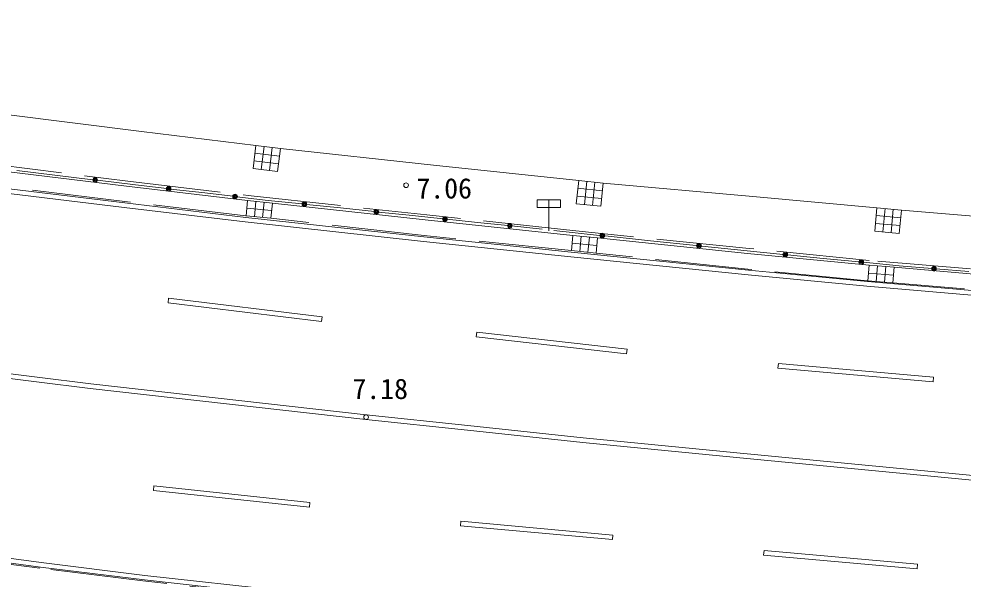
# Model space of a CAD drawing. Units: millimetres, scale not verified. Extents: x -107123 to 114729, y -74161 to 66839.
# Drawn here: x -65466 to -34941, y 21635 to 39755 of the extents above; entities that cross this region are included whole.
import ezdxf
from ezdxf.enums import TextEntityAlignment as Align

# ---------------------------------------------------------------- set-up
doc = ezdxf.new("R2010")
doc.units = ezdxf.units.MM
doc.header["$LTSCALE"] = 500
doc.linetypes.add('DASHED', pattern=[7.5, 6, -1.5])
doc.layers.add('1-0_一 般', color=7, linetype='Continuous', lineweight=9)
doc.layers.add('1-8_0', color=8, linetype='Continuous', lineweight=13)
doc.styles.add('ＭＳ ゴシック', font='')
doc.styles.get('ＭＳ ゴシック').set_extended_font_data('MS Gothic')

msp = doc.modelspace()

# ---------------------------------------------------------------- linework, layer by layer
at = {"layer": '1-0_一 般'}
for p, q in [((-57041.7, 35316.7), (-57835.7, 35413.1)), ((-57631.9, 34879.6), (-57540.6, 35631.7)), ((-57367.2, 34847.5), (-57276, 35599.6)), ((-52061.1, 35018.3), (-57011.3, 35567.5)), ((-57072.2, 35066), (-57866.1, 35162.4)), ((-65530.2, 34852.9), (-64301.9, 34702.6)), ((-52061.1, 35018.3), (-47368.6, 34525.7)), ((-63073.6, 34552.2), (-64301.9, 34702.6)), ((-62926.2, 34534.2), (-61698, 34383.8)), ((-47105.5, 34498.9), (-47181.6, 33748.8)), ((-60684.9, 34266.3), (-61698, 34383.8)), ((-60563.3, 34252.2), (-59550.3, 34134.8)), ((-47394, 34275.6), (-46604.5, 34195.4)), ((-46842.3, 34472.2), (-46918.5, 33722)), ((-58537.3, 34017.3), (-59550.3, 34134.8)), ((-58415.7, 34003.2), (-57402.6, 33885.7)), ((-56303.8, 33769.1), (-57402.6, 33885.7)), ((-48707, 33901.9), (-48707.9, 33651.9)), ((-48707, 33901.9), (-47957, 33899)), ((-48332, 33900.4), (-48335.8, 32900.5)), ((-47957, 33899), (-47957.9, 33649)), ((-47419.4, 34025.5), (-46629.9, 33945.4)), ((-57294.5, 33553.1), (-58096.9, 33629.2)), ((-57806, 33850.4), (-57852.8, 33357.2)), ((-57538.6, 33825.1), (-57585.3, 33331.9)), ((-57271.1, 33799.7), (-52328.4, 33260.7)), ((-56171.9, 33755.1), (-55073, 33638.5)), ((-53974.1, 33521.9), (-55073, 33638.5)), ((-48707.9, 33651.9), (-47957.9, 33649)), ((-37464.9, 33619.1), (-37531.6, 32865.5)), ((-37200.4, 33595.7), (-37267.2, 32842.1)), ((-53842.3, 33507.9), (-52743.4, 33391.2)), ((-51753.4, 33289), (-52743.4, 33391.2)), ((-51634.6, 33276.7), (-50644.6, 33174.5)), ((-37751.6, 33391.4), (-36958.1, 33321.1)), ((-52328.4, 33260.7), (-47553.5, 32748.7)), ((-49654.7, 33072.3), (-50644.6, 33174.5)), ((-49535.9, 33060), (-48545.9, 32957.8)), ((-37773.9, 33140.2), (-36980.4, 33069.9)), ((-46694.6, 32753.7), (-48169.2, 32907.9)), ((-47287.6, 32722.2), (-47336.5, 32232.3)), ((-47021.6, 32695.6), (-47070.5, 32205.7)), ((-46517.6, 32735.2), (-45043, 32581)), ((-46780.1, 32424.1), (-47578, 32503.8)), ((-43568.4, 32426.8), (-45043, 32581)), ((-43391.4, 32408.3), (-41916.8, 32254.1)), ((-40758.8, 32139), (-41916.8, 32254.1)), ((-40619.8, 32125.2), (-39461.8, 32010.2)), ((-38303.8, 31895.1), (-39461.8, 32010.2)), ((-38164.9, 31881.3), (-37006.9, 31766.3)), ((-37710.7, 31763.2), (-37750, 31259.8)), ((-35945.4, 31680.2), (-37006.9, 31766.3)), ((-37191.6, 31469.3), (-37999.7, 31532.6)), ((-37441.3, 31742.1), (-37480.7, 31238.7)), ((-35818, 31669.9), (-34756.5, 31583.8)), ((-60627.6, 30717.9), (-60645.5, 30569)), ((-60645.5, 30569), (-55680.4, 29971.8)), ((-55662.4, 30120.7), (-60627.6, 30717.9)), ((-55662.4, 30120.7), (-55680.4, 29971.8)), ((-50661.6, 29620), (-50678.5, 29471)), ((-45801.1, 29071.5), (-50661.6, 29620)), ((-50678.5, 29471), (-45817.9, 28922.5)), ((-45801.1, 29071.5), (-45817.9, 28922.5)), ((-40913.4, 28608.5), (-40926.7, 28459.1)), ((-40926.7, 28459.1), (-35913.2, 28012.4)), ((-35899.8, 28161.8), (-40913.4, 28608.5)), ((-35899.8, 28161.8), (-35913.2, 28012.4)), ((-61100.3, 24655.8), (-61116.5, 24506.7)), ((-61116.5, 24506.7), (-56071.5, 23959.2)), ((-56055.4, 24108.3), (-61100.3, 24655.8)), ((-56055.4, 24108.3), (-56071.5, 23959.2)), ((-51174.9, 23504.3), (-51188.4, 23354.9)), ((-51188.4, 23354.9), (-46276.9, 22911.3)), ((-46263.4, 23060.7), (-51174.9, 23504.3)), ((-46263.4, 23060.7), (-46276.9, 22911.3)), ((-41376.7, 22561.2), (-41389.9, 22411.8)), ((-41389.9, 22411.8), (-36429.3, 21971.6)), ((-36416.1, 22121), (-41376.7, 22561.2)), ((-36416.1, 22121), (-36429.3, 21971.6))]:
    msp.add_line(p, q, dxfattribs=at)
at = {"layer": '1-0_一 般', "linetype": 'DASHED'}
for p, q in [((-52361.8, 32745), (-57317.8, 33306.6)), ((-47606.1, 32259.2), (-52361.8, 32745))]:
    msp.add_line(p, q, dxfattribs=at)
for points in [[(-101420.8, 39755), (-96638.3, 39097.6), (-87691.9, 37898.4), (-82318.3, 37151.5), (-77368, 36484.2), (-71002.1, 35642.1), (-67068.8, 35148.1), (-61940, 34506.2), (-58053.8, 34041), (-52278, 33413.7)], [(-58134.4, 33383.9), (-62043.7, 33850.1), (-66397, 34382)], [(-10079.3, 29781.9), (-17004.4, 30280.5), (-22633.8, 30695.9), (-27423.2, 31080.1), (-30969.6, 31353.6), (-37974.1, 31943.8), (-41862.2, 32331), (-47464.9, 32901.6), (-52278, 33413.7)], [(-38036.2, 31282.2), (-41902.1, 31657), (-46804.6, 32179.2)], [(-27505.9, 30414.3), (-31161.1, 30701.7), (-37211.3, 31217.7)], [(-48545, 20174.5), (-52746.6, 20606.6), (-56954, 21069.5), (-61454.6, 21580.7), (-64792.9, 21987), (-71021.1, 22786.3), (-76941, 23593.7), (-79993, 24026.7)]]:
    msp.add_lwpolyline(points, dxfattribs=at)
at = {"layer": '1-0_一 般'}
for points in [[(-31145.8, 30669), (-38036.5, 31261.5), (-41876.5, 31623.9), (-47610.4, 32207.3), (-52374.8, 32709.1), (-58130.2, 33335.5), (-62042.6, 33800.8), (-67210.5, 34430.4), (-71161.9, 34937.5), (-77464.9, 35782.3), (-82445.1, 36452), (-87790.8, 37187.7), (-96703.7, 38405.6), (-101610.5, 39086.9)], [(-101631.1, 38938.3), (-96724.2, 38257), (-87811.1, 37039.1), (-82465.3, 36303.4), (-77484.9, 35633.6), (-71181.5, 34788.8), (-67229.2, 34281.5), (-62060.5, 33651.8), (-58147.2, 33186.5), (-52390.8, 32560), (-47625.9, 32058.1), (-41891.2, 31474.6), (-38049.9, 31112.1), (-31158.8, 30519.5)], [(-57800.7, 35663.2), (-61499.1, 36115.4), (-65877.3, 36667.3)], [(-66330.7, 34875.1), (-61984.9, 34348), (-58073.5, 33875.8)], [(-46579.1, 34445.5), (-41734.7, 34008.6), (-37729.3, 33642.6)], [(-36935.9, 33572.3), (-30848.3, 33061), (-27280.2, 32782.9)], [(-4935.7, 22893.4), (-11772.9, 23284.2), (-18894.1, 23777.7), (-24084.5, 24147.3), (-28351.1, 24463.8), (-32616.8, 24821.4), (-34511.2, 24977.8), (-37430, 25251.8), (-42255, 25719.2), (-47224.4, 26201), (-50947.9, 26603.9), (-54234.6, 26949.9), (-63144.3, 27949.7), (-68360.3, 28601.1), (-72412, 29137.3), (-76329, 29663.8), (-81210.1, 30325.1), (-85951.9, 30968.7), (-91577.4, 31743.4), (-98197.4, 32612), (-101400.8, 33061.9)], [(-101453.3, 32917.8), (-98217.6, 32463.4), (-91597.3, 31594.8), (-85972.2, 30820.1), (-81230.3, 30176.5), (-76349.1, 29515.1), (-72431.8, 28988.6), (-68379.5, 28452.4), (-63162, 27800.7), (-54250.9, 26800.8), (-50963.8, 26454.8), (-47239.8, 26051.8), (-42269.4, 25569.9), (-37444.2, 25102.4), (-34524.3, 24828.4)], [(-46755.7, 32669.1), (-41910.4, 32163.4), (-37980, 31784.3)], [(-37171.9, 31721.1), (-31020.6, 31187), (-27450.3, 30912.3)], [(-102585.9, 27184), (-92676, 25816.1), (-85006.3, 24761.3), (-79953.5, 24062.1), (-76934.1, 23662.2), (-70966.1, 22858.6), (-64763.5, 22019.7), (-61407, 21608.1), (-56891.6, 21104.4), (-52716.9, 20641.7), (-48587.3, 20200.8), (-44796.8, 19810.9), (-38800.4, 19226), (-36843.2, 19067.2), (-30679.3, 18558.3), (-25906.8, 18199.5), (-19715.1, 17749.8), (-15098.3, 17423), (-7594.2, 16887.1), (-3507.2, 16588.2), (6480.1, 15806), (11735.8, 15350.9), (17843.1, 14775.3), (26385.1, 13996.8)], [(26398.8, 14146.2), (17857, 14924.7), (11749.3, 15500.3), (6492.5, 15955.5), (-3495.9, 16737.8), (-7583.4, 17036.7), (-15087.7, 17572.7), (-19704.3, 17899.4), (-25895.7, 18349.1), (-30667.5, 18707.9), (-36830.9, 19216.7), (-38787.1, 19375.4), (-44781.8, 19960.2), (-48571.7, 20350), (-52700.7, 20790.9), (-56875, 21253.5), (-61389.6, 21757.1), (-64744.4, 22168.5), (-70946, 23007.2), (-76914.2, 23810.9), (-79933.4, 24210.7), (-84985.8, 24909.9), (-92655.6, 25964.7), (-102565.4, 27332.6)]]:
    msp.add_lwpolyline(points, dxfattribs=at)
for points in [[(-57102.6, 34815.3), (-57896.5, 34911.7), (-57805.2, 35663.8), (-57011.3, 35567.5)], [(-47368.6, 34525.7), (-47444.8, 33775.5), (-46655.3, 33695.3), (-46579.1, 34445.5)], [(-57271.1, 33799.7), (-58073.5, 33875.8), (-58120.2, 33382.6), (-57317.8, 33306.6)], [(-37729.3, 33642.6), (-37796.1, 32889), (-37002.7, 32818.7), (-36935.9, 33572.3)], [(-46755.7, 32669.1), (-47553.5, 32748.7), (-47602.5, 32258.8), (-46804.6, 32179.2)], [(-37171.9, 31721.1), (-37980, 31784.3), (-38019.4, 31280.9), (-37211.3, 31217.7)]]:
    msp.add_lwpolyline(points, close=True, dxfattribs=at)
for centre, radius in [((-62999.9, 34543.2), 75), ((-62999.9, 34543.2), 49.5), ((-62999.9, 34543.2), 24.5), ((-60624.1, 34259.3), 75), ((-60624.1, 34259.3), 49.5), ((-60624.1, 34259.3), 24.5), ((-58476.5, 34010.3), 75), ((-58476.5, 34010.3), 49.5), ((-58476.5, 34010.3), 24.5), ((-56237.8, 33762.1), 75), ((-56237.8, 33762.1), 49.5), ((-56237.8, 33762.1), 24.5), ((-53908.2, 33514.9), 75), ((-53908.2, 33514.9), 49.5), ((-53908.2, 33514.9), 24.5), ((-51694, 33282.9), 75), ((-51694, 33282.9), 49.5), ((-51694, 33282.9), 24.5), ((-49595.3, 33066.1), 75), ((-49595.3, 33066.1), 49.5), ((-49595.3, 33066.1), 24.5), ((-46606.1, 32744.5), 75), ((-46606.1, 32744.5), 49.5), ((-46606.1, 32744.5), 24.5), ((-43479.9, 32417.5), 75), ((-43479.9, 32417.5), 49.5), ((-43479.9, 32417.5), 24.5), ((-40689.3, 32132.1), 75), ((-40689.3, 32132.1), 49.5), ((-40689.3, 32132.1), 24.5), ((-38234.3, 31888.2), 75), ((-38234.3, 31888.2), 49.5), ((-38234.3, 31888.2), 24.5), ((-35881.7, 31675), 75), ((-35881.7, 31675), 49.5), ((-35881.7, 31675), 24.5)]:
    msp.add_circle(centre, radius, dxfattribs=at)
at = {"layer": '1-8_0'}
for centre in [(-52948.7, 34375.1), (-54242.7, 26875.4)]:
    msp.add_circle(centre, 75, dxfattribs=at)

# ---------------------------------------------------------------- texts
at = {"layer": '1-8_0', "color": 7, "style": 'ＭＳ ゴシック'}
for s, p in [('7.06', (-52614, 33746.5)), ('7.18', (-54682.1, 27262.5))]:
    msp.add_text(s, height=659.8, dxfattribs=at).set_placement(p, align=Align.BOTTOM_LEFT)

doc.saveas('drawing.dxf')
